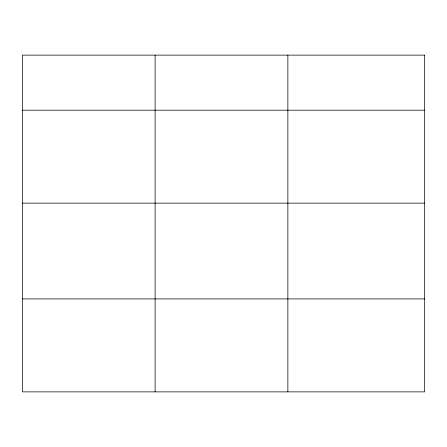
<?xml version="1.0" encoding="UTF-8"?>
<svg xmlns="http://www.w3.org/2000/svg" width="447" height="447" viewBox="0 0 447 447"><rect width="100%" height="100%" fill="white"/><g stroke="black" fill="none" stroke-linecap="round" stroke-linejoin="round"><path stroke-width="0.67" d="M22.35 110.185L424.65 110.185M22.35 203.145L424.65 203.145M22.35 298.92L424.65 298.92M287.868 55.126L287.868 391.874M155.109 55.126L155.109 391.874M424.65 55.126L22.35 55.126L22.35 391.874L424.65 391.874L424.65 55.126"/></g></svg>
